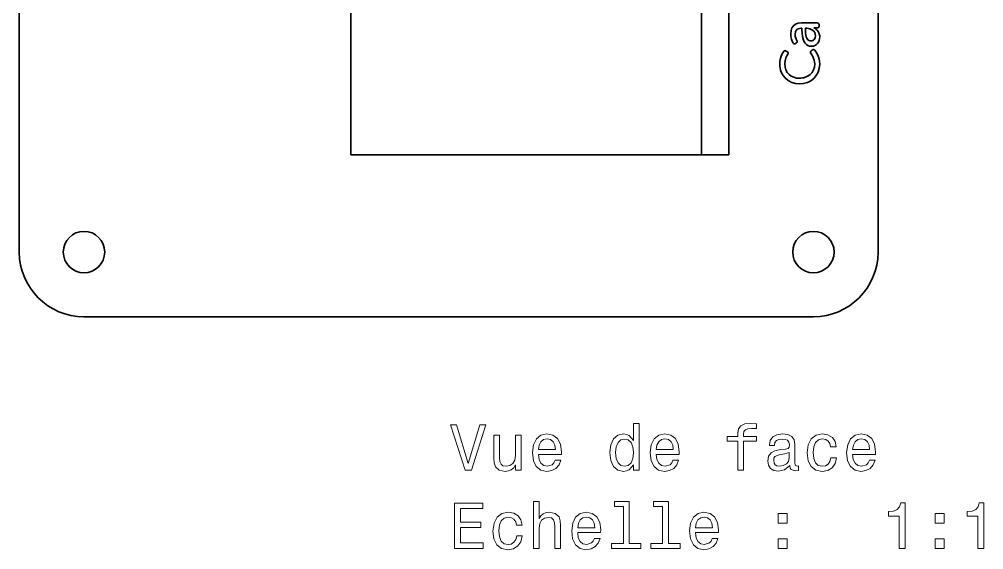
# Model space of a CAD drawing. Extents: x 428 to 891, y 189 to 670.
# Drawn here: x 561.3 to 635.9, y 364.6 to 405.6 of the extents above; entities that cross this region are included whole.
import ezdxf

# ---------------------------------------------------------------- set-up
doc = ezdxf.new("R2010")
doc.units = 0

msp = doc.modelspace()

# ---------------------------------------------------------------- linework, layer by layer
at = {"color": 7, "lineweight": 35}
for p, q in [((561.31, 453.379), (561.31, 387.619)), ((561.31, 453.379), (561.31, 387.619)), ((627.69, 387.619), (627.69, 453.379)), ((586.924, 445.889), (586.924, 395.125)), ((614.04, 445.888), (614.04, 395.125)), ((616.161, 395.124), (616.161, 445.888)), ((616.161, 395.124), (616.161, 445.888)), ((586.924, 395.125), (614.04, 395.125)), ((566.31, 382.619), (622.69, 382.619)), ((584.022, 382.619), (622.69, 382.619))]:
    msp.add_line(p, q, dxfattribs=at)
at = {"color": 7, "lineweight": 35, "ltscale": 0.001378}
msp.add_line((621.807, 404.911), (621.752, 404.911), dxfattribs=at)
at = {"color": 7, "lineweight": 35, "ltscale": 0.030368}
msp.add_line((621.773, 405.322), (622.988, 405.322), dxfattribs=at)
at = {"color": 7, "lineweight": 35, "ltscale": 0.002756}
msp.add_line((621.807, 404.801), (621.807, 404.911), dxfattribs=at)
at = {"color": 7, "lineweight": 35, "ltscale": 0.002325}
msp.add_line((622.171, 404.915), (622.078, 404.915), dxfattribs=at)
at = {"color": 7, "lineweight": 35, "ltscale": 0.002747}
msp.add_line((622.078, 404.915), (622.078, 404.806), dxfattribs=at)
at = {"color": 7, "lineweight": 35, "ltscale": 0.003297}
msp.add_line((622.861, 404.937), (622.73, 404.949), dxfattribs=at)
at = {"color": 7, "lineweight": 35, "ltscale": 0.000206757}
msp.add_line((622.73, 404.949), (622.73, 404.941), dxfattribs=at)
at = {"color": 7, "lineweight": 35, "ltscale": 0.003169}
msp.add_line((622.988, 404.937), (622.861, 404.937), dxfattribs=at)
at = {"color": 7, "lineweight": 35, "ltscale": 0.002644}
msp.add_line((623.128, 405.182), (623.128, 405.076), dxfattribs=at)
at = {"color": 7, "lineweight": 35, "ltscale": 0.001705}
msp.add_line((621.367, 403.772), (621.307, 403.739), dxfattribs=at)
at = {"color": 7, "lineweight": 35, "ltscale": 0.002528}
msp.add_line((620.592, 403.155), (620.677, 403.1), dxfattribs=at)
at = {"color": 7, "lineweight": 35, "ltscale": 0.002639}
msp.add_line((622.518, 403.167), (622.603, 403.231), dxfattribs=at)
at = {"color": 7, "lineweight": 35, "ltscale": 3.28064e-05}
msp.add_line((614.04, 395.125), (614.04, 395.124), dxfattribs=at)
at = {"color": 7, "lineweight": 35, "ltscale": 0.053036}
msp.add_line((614.04, 395.124), (616.161, 395.124), dxfattribs=at)
at = {"color": 7, "lineweight": 35, "ltscale": 0.26938}
msp.add_line((566.31, 382.619), (577.085, 382.619), dxfattribs=at)
at = {"color": 7, "lineweight": 35, "ltscale": 0.00027771}
msp.add_line((581.743, 382.619), (581.754, 382.619), dxfattribs=at)
at = {"color": 7, "lineweight": 35}
for points in [[(620.935, 404.479), (620.959, 404.727), (621.03, 404.936), (621.148, 405.102), (621.313, 405.223), (621.521, 405.298), (621.773, 405.322)], [(621.752, 404.911), (621.631, 404.902), (621.53, 404.875), (621.447, 404.832), (621.383, 404.776), (621.337, 404.707), (621.305, 404.628), (621.282, 404.446)], [(622.543, 403.523), (622.389, 403.539), (622.258, 403.586), (622.147, 403.66), (622.057, 403.755), (621.983, 403.868), (621.925, 403.995), (621.849, 404.272), (621.815, 404.553), (621.807, 404.801)], [(622.852, 404.336), (622.837, 404.464), (622.791, 404.579), (622.72, 404.678), (622.63, 404.761), (622.525, 404.827), (622.41, 404.875), (622.29, 404.905), (622.171, 404.915)], [(622.988, 405.322), (623.049, 405.313), (623.093, 405.287), (623.119, 405.243), (623.128, 405.182)], [(623.128, 405.076), (623.119, 405.015), (623.093, 404.972), (623.049, 404.946), (622.988, 404.937)], [(622.088, 404.543), (622.107, 404.398), (622.141, 404.259), (622.195, 404.135), (622.27, 404.03)], [(623.178, 404.242), (623.168, 404.105), (623.136, 403.971), (623.084, 403.849), (623.011, 403.741), (622.92, 403.651), (622.812, 403.582), (622.687, 403.538), (622.543, 403.523)], [(622.745, 404.037), (622.826, 404.161), (622.852, 404.336)], [(621.307, 403.739), (621.248, 403.716), (621.196, 403.716), (621.152, 403.739), (621.117, 403.785)], [(620.088, 402.139), (620.097, 402.321), (620.122, 402.488), (620.202, 402.769), (620.302, 402.983), (620.397, 403.129)], [(620.397, 403.129), (620.438, 403.167), (620.484, 403.184), (620.535, 403.18), (620.592, 403.155)], [(620.711, 402.905), (620.638, 402.786), (620.56, 402.619), (620.499, 402.407), (620.473, 402.156)], [(622.501, 402.972), (622.469, 403.028), (622.461, 403.078), (622.477, 403.125), (622.518, 403.167)], [(622.793, 402.16), (622.785, 402.303), (622.761, 402.435), (622.685, 402.666), (622.59, 402.846), (622.501, 402.972)], [(622.798, 403.21), (622.91, 403.055), (623.035, 402.826), (623.136, 402.522), (623.168, 402.342), (623.178, 402.147)], [(620.473, 402.156), (620.496, 401.908), (620.562, 401.69), (620.667, 401.501), (620.806, 401.343), (620.974, 401.216), (621.168, 401.125), (621.382, 401.069), (621.612, 401.051)], [(623.178, 402.147), (623.148, 401.816), (623.058, 401.518), (622.915, 401.257), (622.726, 401.036), (622.496, 400.858), (622.23, 400.727), (621.935, 400.646), (621.616, 400.619)], [(622.065, 401.127), (622.267, 401.22), (622.442, 401.347), (622.587, 401.506), (622.698, 401.696), (622.769, 401.915), (622.793, 402.16)], [(621.616, 400.619), (621.302, 400.647), (621.011, 400.731), (620.75, 400.865), (620.526, 401.044), (620.343, 401.265), (620.205, 401.525)]]:
    msp.add_lwpolyline(points, dxfattribs=at)
at = {"color": 7, "lineweight": 13}
for points in [[(596.896, 374.268), (596.018, 371.287), (595.115, 374.268), (594.636, 374.268), (595.766, 370.763), (596.27, 370.763), (597.375, 374.268)], [(608.782, 371.181), (608.782, 370.763), (609.226, 370.763), (609.226, 374.384), (608.787, 374.384), (608.787, 373.057), (608.45, 373.441), (608.243, 373.531), (608.006, 373.567), (607.577, 373.466), (607.244, 373.183), (607.027, 372.729), (606.952, 372.119), (607.027, 371.509), (607.244, 371.05), (607.577, 370.763), (608.006, 370.667), (608.243, 370.702), (608.455, 370.793)], [(616.841, 373.002), (616.841, 370.763), (617.285, 370.763), (617.285, 373.002), (618.294, 373.002), (618.294, 373.38), (617.285, 373.38), (617.285, 373.546), (617.321, 373.748), (617.437, 373.884), (617.633, 373.965), (617.916, 373.995), (618.294, 373.975), (618.294, 374.358), (617.815, 374.384), (617.381, 374.338), (617.079, 374.202), (616.897, 373.965), (616.841, 373.627), (616.841, 373.38), (616.03, 373.38), (616.03, 373.002)], [(600.098, 373.471), (599.654, 373.471), (599.654, 371.907), (599.604, 371.544), (599.458, 371.282), (599.231, 371.121), (598.933, 371.07), (598.696, 371.111), (598.545, 371.232), (598.459, 371.438), (598.439, 371.731), (598.439, 373.471), (597.995, 373.471), (597.995, 371.691), (598.01, 371.332), (598.106, 371.035), (598.398, 370.763), (598.867, 370.667), (599.12, 370.702), (599.336, 370.793), (599.523, 370.949), (599.674, 371.176), (599.674, 370.763), (600.098, 370.763)], [(601.434, 371.988), (603.21, 371.988), (603.215, 372.195), (603.134, 372.775), (602.912, 373.209), (602.559, 373.471), (602.09, 373.567), (601.631, 373.466), (601.278, 373.183), (601.051, 372.724), (600.97, 372.119), (601.046, 371.499), (601.273, 371.045), (601.621, 370.763), (602.075, 370.667), (602.468, 370.732), (602.791, 370.904), (603.028, 371.176), (603.164, 371.539), (602.726, 371.539), (602.635, 371.337), (602.504, 371.186), (602.13, 371.065), (601.843, 371.121), (601.626, 371.297), (601.485, 371.585), (601.434, 371.973)], [(610.542, 371.988), (612.318, 371.988), (612.323, 372.195), (612.242, 372.775), (612.02, 373.209), (611.667, 373.471), (611.198, 373.567), (610.739, 373.466), (610.386, 373.183), (610.159, 372.724), (610.079, 372.119), (610.154, 371.499), (610.381, 371.045), (610.729, 370.763), (611.183, 370.667), (611.576, 370.732), (611.899, 370.904), (612.136, 371.176), (612.272, 371.539), (611.834, 371.539), (611.743, 371.337), (611.612, 371.186), (611.238, 371.065), (610.951, 371.121), (610.734, 371.297), (610.593, 371.585), (610.542, 371.973)], [(620.871, 371.116), (620.871, 371.1), (620.896, 370.929), (620.972, 370.808), (621.29, 370.712), (621.537, 370.752), (621.537, 371.095), (621.431, 371.08), (621.29, 371.146), (621.264, 371.348), (621.264, 372.75), (621.204, 373.108), (621.027, 373.36), (620.72, 373.511), (620.286, 373.567), (619.862, 373.506), (619.55, 373.335), (619.353, 373.067), (619.287, 372.714), (619.287, 372.684), (619.686, 372.684), (619.721, 372.896), (619.832, 373.047), (620.014, 373.138), (620.271, 373.173), (620.518, 373.148), (620.695, 373.072), (620.8, 372.941), (620.836, 372.76), (620.816, 372.548), (620.735, 372.442), (620.533, 372.392), (620.155, 372.351), (619.721, 372.26), (619.414, 372.099), (619.232, 371.847), (619.177, 371.474), (619.227, 371.141), (619.383, 370.894), (619.635, 370.737), (619.983, 370.682), (620.452, 370.788)], [(624.023, 372.573), (624.462, 372.573), (624.371, 372.977), (624.154, 373.294), (623.816, 373.491), (623.378, 373.567), (622.893, 373.466), (622.525, 373.183), (622.293, 372.724), (622.213, 372.109), (622.288, 371.499), (622.515, 371.045), (622.873, 370.763), (623.362, 370.667), (623.796, 370.742), (624.134, 370.954), (624.366, 371.287), (624.467, 371.731), (624.043, 371.731), (623.968, 371.448), (623.826, 371.237), (623.625, 371.105), (623.378, 371.065), (623.07, 371.131), (622.848, 371.332), (622.712, 371.66), (622.666, 372.124), (622.712, 372.578), (622.853, 372.906), (623.08, 373.108), (623.378, 373.178), (623.64, 373.133), (623.836, 373.017), (623.968, 372.825)], [(625.723, 371.988), (627.498, 371.988), (627.503, 372.195), (627.422, 372.775), (627.2, 373.209), (626.847, 373.471), (626.378, 373.567), (625.919, 373.466), (625.566, 373.183), (625.339, 372.724), (625.259, 372.119), (625.334, 371.499), (625.561, 371.045), (625.909, 370.763), (626.363, 370.667), (626.756, 370.732), (627.079, 370.904), (627.316, 371.176), (627.452, 371.539), (627.014, 371.539), (626.923, 371.337), (626.792, 371.186), (626.419, 371.065), (626.131, 371.121), (625.914, 371.297), (625.773, 371.585), (625.723, 371.973)], [(601.434, 372.361), (601.49, 372.709), (601.626, 372.966), (601.833, 373.123), (602.105, 373.178), (602.372, 373.123), (602.579, 372.966), (602.705, 372.709), (602.751, 372.361)], [(608.081, 373.168), (608.374, 373.098), (608.596, 372.901), (608.727, 372.573), (608.777, 372.119), (608.727, 371.66), (608.596, 371.332), (608.374, 371.131), (608.081, 371.065), (607.804, 371.131), (607.592, 371.332), (607.451, 371.665), (607.406, 372.119), (607.451, 372.568), (607.592, 372.896), (607.804, 373.098)], [(610.542, 372.361), (610.598, 372.709), (610.734, 372.966), (610.941, 373.123), (611.213, 373.178), (611.481, 373.123), (611.687, 372.966), (611.813, 372.709), (611.859, 372.361)], [(625.723, 372.361), (625.778, 372.709), (625.914, 372.966), (626.121, 373.123), (626.393, 373.178), (626.661, 373.123), (626.867, 372.966), (626.994, 372.709), (627.039, 372.361)], [(620.821, 371.711), (620.76, 371.448), (620.599, 371.247), (620.357, 371.116), (620.059, 371.07), (619.867, 371.095), (619.731, 371.176), (619.646, 371.317), (619.62, 371.514), (619.641, 371.691), (619.721, 371.817), (620.044, 371.958), (620.452, 372.018), (620.821, 372.139)], [(601.046, 364.716), (601.49, 364.716), (601.49, 366.279), (601.535, 366.637), (601.682, 366.899), (601.909, 367.061), (602.211, 367.121), (602.453, 367.071), (602.604, 366.935), (602.68, 366.708), (602.705, 366.405), (602.705, 364.716), (603.149, 364.716), (603.149, 366.496), (603.129, 366.854), (603.038, 367.152), (602.741, 367.424), (602.277, 367.52), (602.024, 367.484), (601.808, 367.389), (601.626, 367.237), (601.49, 367.031), (601.49, 368.337), (601.046, 368.337)], [(608.001, 367.964), (608.001, 365.089), (607.088, 365.089), (607.088, 364.716), (609.352, 364.716), (609.352, 365.089), (608.445, 365.089), (608.445, 368.337), (607.305, 368.337), (607.305, 367.964)], [(611.037, 367.964), (611.037, 365.089), (610.124, 365.089), (610.124, 364.716), (612.388, 364.716), (612.388, 365.089), (611.481, 365.089), (611.481, 368.337), (610.341, 368.337), (610.341, 367.964)], [(594.959, 364.716), (597.178, 364.716), (597.178, 365.139), (595.423, 365.139), (595.423, 366.325), (596.986, 366.325), (596.986, 366.743), (595.423, 366.743), (595.423, 367.792), (597.138, 367.792), (597.138, 368.216), (594.959, 368.216)], [(599.735, 366.526), (600.174, 366.526), (600.083, 366.93), (599.866, 367.247), (599.528, 367.444), (599.089, 367.52), (598.605, 367.419), (598.237, 367.136), (598.005, 366.678), (597.924, 366.062), (598, 365.452), (598.227, 364.998), (598.585, 364.716), (599.074, 364.62), (599.508, 364.696), (599.846, 364.907), (600.078, 365.24), (600.179, 365.684), (599.755, 365.684), (599.679, 365.402), (599.538, 365.19), (599.336, 365.059), (599.089, 365.018), (598.782, 365.084), (598.56, 365.286), (598.424, 365.613), (598.378, 366.077), (598.424, 366.531), (598.565, 366.859), (598.792, 367.061), (599.089, 367.131), (599.352, 367.086), (599.548, 366.97), (599.679, 366.778)], [(604.47, 365.941), (606.246, 365.941), (606.251, 366.148), (606.17, 366.728), (605.948, 367.162), (605.595, 367.424), (605.126, 367.52), (604.667, 367.419), (604.314, 367.136), (604.087, 366.678), (604.006, 366.072), (604.082, 365.452), (604.309, 364.998), (604.657, 364.716), (605.111, 364.62), (605.504, 364.685), (605.827, 364.857), (606.064, 365.129), (606.2, 365.492), (605.762, 365.492), (605.671, 365.291), (605.54, 365.139), (605.166, 365.018), (604.879, 365.074), (604.662, 365.25), (604.521, 365.538), (604.47, 365.926)], [(613.579, 365.941), (615.354, 365.941), (615.359, 366.148), (615.278, 366.728), (615.056, 367.162), (614.703, 367.424), (614.234, 367.52), (613.775, 367.419), (613.422, 367.136), (613.195, 366.678), (613.115, 366.072), (613.19, 365.452), (613.417, 364.998), (613.765, 364.716), (614.219, 364.62), (614.612, 364.685), (614.935, 364.857), (615.172, 365.129), (615.308, 365.492), (614.87, 365.492), (614.779, 365.291), (614.648, 365.139), (614.274, 365.018), (613.987, 365.074), (613.77, 365.25), (613.629, 365.538), (613.579, 365.926)], [(629.323, 364.716), (629.782, 364.716), (629.782, 368.241), (629.439, 368.241), (629.349, 367.933), (629.167, 367.727), (628.89, 367.605), (628.506, 367.565), (628.506, 367.207), (629.323, 367.207)], [(635.396, 364.716), (635.854, 364.716), (635.854, 368.241), (635.512, 368.241), (635.421, 367.933), (635.239, 367.727), (634.962, 367.605), (634.579, 367.565), (634.579, 367.207), (635.396, 367.207)], [(604.47, 366.314), (604.526, 366.662), (604.662, 366.92), (604.869, 367.076), (605.141, 367.131), (605.409, 367.076), (605.615, 366.92), (605.741, 366.662), (605.787, 366.314)], [(613.579, 366.314), (613.634, 366.662), (613.77, 366.92), (613.977, 367.076), (614.249, 367.131), (614.517, 367.076), (614.723, 366.92), (614.849, 366.662), (614.895, 366.314)], [(619.958, 366.673), (620.654, 366.673), (620.654, 367.424), (619.958, 367.424)], [(632.102, 366.673), (632.798, 366.673), (632.798, 367.424), (632.102, 367.424)], [(619.958, 364.716), (620.654, 364.716), (620.654, 365.467), (619.958, 365.467)], [(632.102, 364.716), (632.798, 364.716), (632.798, 365.467), (632.102, 365.467)]]:
    msp.add_lwpolyline(points, close=True, dxfattribs=at)
at = {"color": 7, "lineweight": 35}
for centre in [(566.31, 387.619), (622.69, 387.619)]:
    msp.add_circle(centre, 1.6, dxfattribs=at)
for centre, radius, start, end in [((625.685, 404.819), 3.607, 180.21603, 184.38693), ((622.349, 404.173), 0.857, 45.09204, 63.63144), ((622.304, 404.154), 0.903, 27.03745, 43.95975), ((622.179, 404.448), 1.244, 178.54341, 198.24701), ((622.813, 404.679), 1.918, 198.86658, 207.77212), ((622.098, 404.431), 0.816, 178.96001, 199.40049), ((622.559, 404.593), 1.304, 199.39698, 208.90653), ((622.503, 404.277), 0.34, 271.15472, 315.1756), ((622.498, 404.267), 0.68, 357.92617, 25.94753), ((621.67, 402.118), 1.581, 179.26419, 202.05126), ((621.618, 402.406), 1.355, 269.75931, 289.26949), ((566.31, 387.619), 5, 180.00001, 270), ((566.31, 387.619), 5, 180.00001, 270), ((622.69, 387.619), 5, 270, 360)]:
    msp.add_arc(centre, radius, start, end, dxfattribs=at)
for centre, major_axis, ratio, start_param, end_param in [((606.245, 408.804), (15.188, -4.956), 0.082715, 6.213068, 6.362234), ((647.865, 442.224), (-25.546, -38.234), 0.07794, 6.265582, 6.335483), ((606.954, 399.257), (13.784, 3.767), 0.083891, 6.193173, 6.357499), ((619.975, 374.584), (-2.728, -28.682), 0.06055, 3.084597, 3.197069)]:
    msp.add_ellipse(centre, major_axis=major_axis, ratio=ratio, start_param=start_param, end_param=end_param, dxfattribs=at)

doc.saveas('drawing.dxf')
